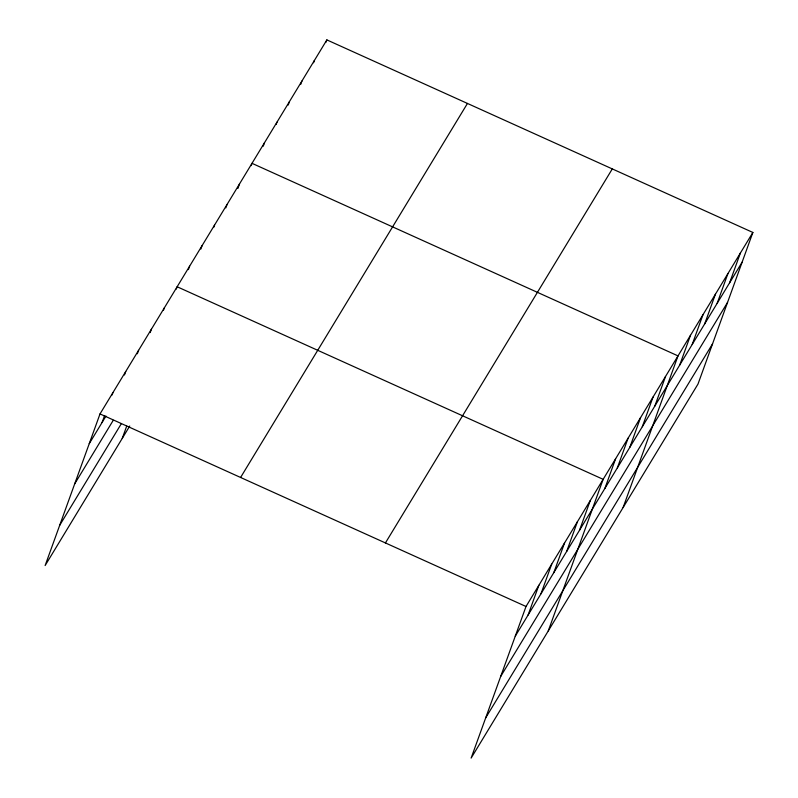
<?xml version="1.0" encoding="UTF-8"?>
<svg xmlns="http://www.w3.org/2000/svg" width="798" height="798" viewBox="0 0 798 798"><rect width="100%" height="100%" fill="white"/><g stroke="black" fill="none" stroke-linecap="round" stroke-linejoin="round"><path stroke-width="1.2" d="M752.873 232.457L526.012 606.49L471.129 758.1L697.991 384.077L752.873 232.457L326.871 39.9L100.009 413.923L45.127 565.543L129.745 426.022M102.104 422.451L104.588 415.588M112.039 395.02L112.867 392.736M124.478 374.97L125.725 371.539M137.336 353.773L138.573 350.342M150.194 332.576L151.43 329.145M163.46 310.242L164.288 307.948M122.264 438.371L126.712 426.082M176.318 289.046L177.146 286.761L603.138 479.319L548.256 630.929M188.378 269.614L189.625 266.183M200.857 249.046L202.094 245.614M213.744 227.33L214.572 225.046M225.814 207.899L227.051 204.468M237.874 188.468L239.53 183.899M251.18 165.615L252.008 163.331L678.011 355.888L623.128 507.498M263.25 146.184L264.487 142.762M276.138 124.468L276.966 122.184M288.198 105.047L289.445 101.615M300.676 84.468L301.923 81.047M313.574 62.753L314.402 60.468M326.043 42.184L326.871 39.9M528.106 615.009L538.859 585.293M540.964 593.812L551.717 564.096M553.822 572.615L564.575 542.899M566.67 551.428L577.433 521.712M579.528 530.231L590.291 500.516M604.864 488.466L615.617 458.75M617.343 467.887L628.096 438.172M629.822 447.319L640.575 417.603M642.3 426.75L653.053 397.035M654.779 406.172L665.532 376.466M679.726 365.035L690.489 335.32M692.205 344.467L702.968 314.751M704.684 323.888L715.437 294.173M717.163 303.32L727.916 273.604M729.641 282.751L740.394 253.036M89.256 443.638L105.964 416.087M74.693 483.867L113.256 420.287M59.69 525.313L121.396 423.578M240.587 477.473L467.458 103.441M385.424 542.939L612.295 168.917M515.249 636.206L742.12 262.173M500.685 676.425L727.557 302.402M485.683 717.871L712.554 343.848M100.009 413.923L526.012 606.49"/></g></svg>
